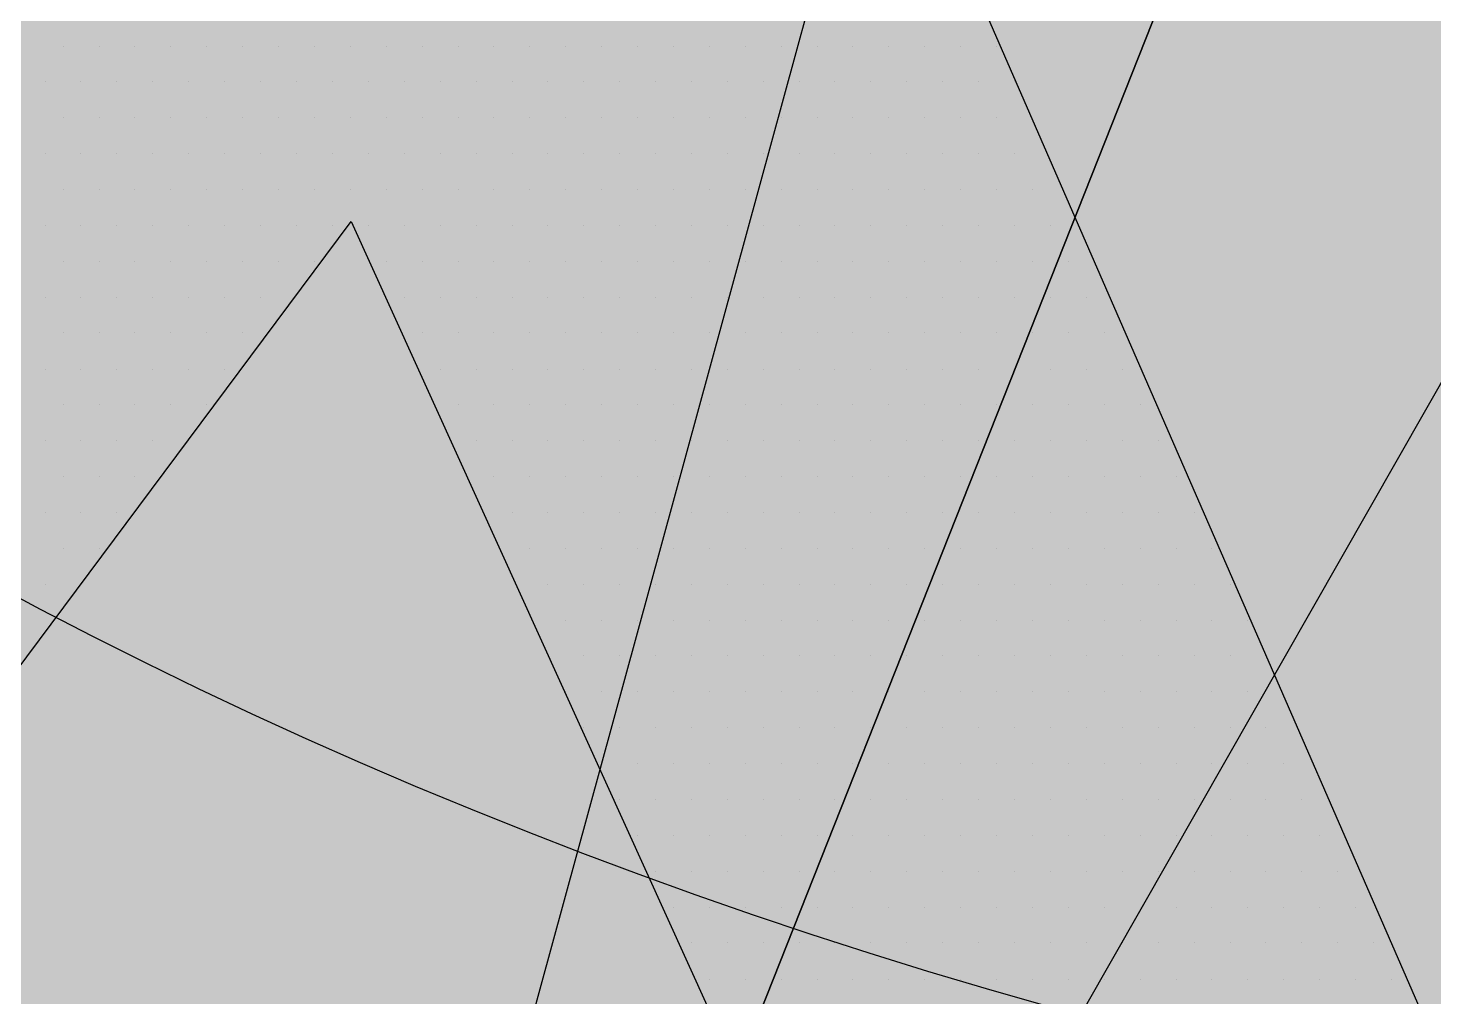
# Paper-space layout 'Layout1' of a CAD drawing. Extents: x -43 to 2298, y -18 to 768.
# Drawn here: x 732.906 to 735.061, y 375.742 to 377.228 of the extents above; entities that cross this region are included whole.
import ezdxf

# ---------------------------------------------------------------- set-up
doc = ezdxf.new("R2010")
doc.units = 0
doc.header["$LTSCALE"] = 2
doc.linetypes.add('CACHEX2', pattern=[0.75, 0.5, -0.25])
doc.layers.add('CARTOUCHE', color=7, linetype='Continuous')
doc.layers.add('LOGO', color=7, linetype='Continuous')

# ---------------------------------------------------------------- blocks, each defined once
blk = doc.blocks.new('A$C715108E3')
at = {"layer": 'LOGO', "color": 131}
for p, q in [((-14.4694, -21.0375), (-14.4694, -21.0375)), ((-14.3774, -21.0375), (-14.3774, -21.0375)), ((-14.2861, -21.0375), (-14.2861, -21.0375)), ((-14.1941, -21.0375), (-14.1941, -21.0375)), ((-14.1021, -21.0375), (-14.1021, -21.0375)), ((-14.0103, -21.0375), (-14.0103, -21.0375)), ((-13.9192, -21.0375), (-13.9192, -21.0375)), ((-13.827, -21.0375), (-13.827, -21.0375)), ((-13.7351, -21.0375), (-13.7351, -21.0375)), ((-13.6441, -21.0375), (-13.6441, -21.0375)), ((-13.552, -21.0375), (-13.552, -21.0375)), ((-13.46, -21.0375), (-13.46, -21.0375)), ((-13.3686, -21.0375), (-13.3686, -21.0375)), ((-13.2767, -21.0375), (-13.2767, -21.0375)), ((-13.1849, -21.0375), (-13.1849, -21.0375)), ((-13.0934, -21.0375), (-13.0934, -21.0375)), ((-13.0014, -21.0375), (-13.0014, -21.0375)), ((-12.9098, -21.0375), (-12.9098, -21.0375)), ((-12.8178, -21.0375), (-12.8178, -21.0375)), ((-12.7265, -21.0375), (-12.7265, -21.0375)), ((-12.6345, -21.0375), (-12.6345, -21.0375)), ((-12.5424, -21.0375), (-12.5424, -21.0375)), ((-12.4514, -21.0375), (-12.4514, -21.0375)), ((-12.3593, -21.0375), (-12.3593, -21.0375)), ((-12.2673, -21.0375), (-12.2673, -21.0375)), ((-12.1762, -21.0375), (-12.1762, -21.0375)), ((-12.0844, -21.0375), (-12.0844, -21.0375)), ((-14.5152, -21.1288), (-14.5152, -21.1288)), ((-14.4237, -21.1288), (-14.4237, -21.1288)), ((-14.3319, -21.1288), (-14.3319, -21.1288)), ((-14.2398, -21.1288), (-14.2398, -21.1288)), ((-14.1478, -21.1288), (-14.1478, -21.1288)), ((-14.0566, -21.1288), (-14.0566, -21.1288)), ((-13.9645, -21.1288), (-13.9645, -21.1288)), ((-13.8727, -21.1288), (-13.8727, -21.1288)), ((-13.7812, -21.1288), (-13.7812, -21.1288)), ((-13.6894, -21.1288), (-13.6894, -21.1288)), ((-13.5976, -21.1288), (-13.5976, -21.1288)), ((-13.5063, -21.1288), (-13.5063, -21.1288)), ((-13.4143, -21.1288), (-13.4143, -21.1288)), ((-13.3223, -21.1288), (-13.3223, -21.1288)), ((-13.2312, -21.1288), (-13.2312, -21.1288)), ((-13.1392, -21.1288), (-13.1392, -21.1288)), ((-13.0473, -21.1288), (-13.0473, -21.1288)), ((-12.9559, -21.1288), (-12.9559, -21.1288)), ((-12.8642, -21.1288), (-12.8642, -21.1288)), ((-12.7722, -21.1288), (-12.7722, -21.1288)), ((-12.6802, -21.1288), (-12.6802, -21.1288)), ((-12.5889, -21.1288), (-12.5889, -21.1288)), ((-12.4971, -21.1288), (-12.4971, -21.1288)), ((-12.4053, -21.1288), (-12.4053, -21.1288)), ((-12.3136, -21.1288), (-12.3136, -21.1288)), ((-12.2216, -21.1288), (-12.2216, -21.1288)), ((-12.1298, -21.1288), (-12.1298, -21.1288)), ((-12.0387, -21.1288), (-12.0387, -21.1288)), ((-14.4694, -21.2202), (-14.4694, -21.2202)), ((-14.3774, -21.2202), (-14.3774, -21.2202)), ((-14.2861, -21.2202), (-14.2861, -21.2202)), ((-14.1941, -21.2202), (-14.1941, -21.2202)), ((-14.1021, -21.2202), (-14.1021, -21.2202)), ((-14.0103, -21.2202), (-14.0103, -21.2202)), ((-13.9192, -21.2202), (-13.9192, -21.2202)), ((-13.827, -21.2202), (-13.827, -21.2202)), ((-13.7351, -21.2202), (-13.7351, -21.2202)), ((-13.6441, -21.2202), (-13.6441, -21.2202)), ((-13.552, -21.2202), (-13.552, -21.2202)), ((-13.46, -21.2202), (-13.46, -21.2202)), ((-13.3686, -21.2202), (-13.3686, -21.2202)), ((-13.2767, -21.2202), (-13.2767, -21.2202)), ((-13.1849, -21.2202), (-13.1849, -21.2202)), ((-13.0934, -21.2202), (-13.0934, -21.2202)), ((-13.0014, -21.2202), (-13.0014, -21.2202)), ((-12.9098, -21.2202), (-12.9098, -21.2202)), ((-12.8178, -21.2202), (-12.8178, -21.2202)), ((-12.7265, -21.2202), (-12.7265, -21.2202)), ((-12.6345, -21.2202), (-12.6345, -21.2202)), ((-12.5424, -21.2202), (-12.5424, -21.2202)), ((-12.4514, -21.2202), (-12.4514, -21.2202)), ((-12.3593, -21.2202), (-12.3593, -21.2202)), ((-12.2673, -21.2202), (-12.2673, -21.2202)), ((-12.1762, -21.2202), (-12.1762, -21.2202)), ((-12.0844, -21.2202), (-12.0844, -21.2202)), ((-14.5152, -21.3126), (-14.5152, -21.3126)), ((-14.4237, -21.3126), (-14.4237, -21.3126)), ((-14.3319, -21.3126), (-14.3319, -21.3126)), ((-14.2398, -21.3126), (-14.2398, -21.3126)), ((-14.1478, -21.3126), (-14.1478, -21.3126)), ((-14.0566, -21.3126), (-14.0566, -21.3126)), ((-13.9645, -21.3126), (-13.9645, -21.3126)), ((-13.8727, -21.3126), (-13.8727, -21.3126)), ((-13.7812, -21.3126), (-13.7812, -21.3126)), ((-13.6894, -21.3126), (-13.6894, -21.3126)), ((-13.5976, -21.3126), (-13.5976, -21.3126)), ((-13.5063, -21.3126), (-13.5063, -21.3126)), ((-13.4143, -21.3126), (-13.4143, -21.3126)), ((-13.3223, -21.3126), (-13.3223, -21.3126)), ((-13.2312, -21.3126), (-13.2312, -21.3126)), ((-13.1392, -21.3126), (-13.1392, -21.3126)), ((-13.0473, -21.3126), (-13.0473, -21.3126)), ((-12.9559, -21.3126), (-12.9559, -21.3126)), ((-12.8642, -21.3126), (-12.8642, -21.3126)), ((-12.7722, -21.3126), (-12.7722, -21.3126)), ((-12.6802, -21.3126), (-12.6802, -21.3126)), ((-12.5889, -21.3126), (-12.5889, -21.3126)), ((-12.4971, -21.3126), (-12.4971, -21.3126)), ((-12.4053, -21.3126), (-12.4053, -21.3126)), ((-12.3136, -21.3126), (-12.3136, -21.3126)), ((-12.2216, -21.3126), (-12.2216, -21.3126)), ((-12.1298, -21.3126), (-12.1298, -21.3126)), ((-12.0387, -21.3126), (-12.0387, -21.3126)), ((-14.4694, -21.4039), (-14.4694, -21.4039)), ((-14.3774, -21.4039), (-14.3774, -21.4039)), ((-14.2861, -21.4039), (-14.2861, -21.4039)), ((-14.1941, -21.4039), (-14.1941, -21.4039)), ((-14.1021, -21.4039), (-14.1021, -21.4039)), ((-14.0103, -21.4039), (-14.0103, -21.4039)), ((-13.9192, -21.4039), (-13.9192, -21.4039)), ((-13.827, -21.4039), (-13.827, -21.4039)), ((-13.7351, -21.4039), (-13.7351, -21.4039)), ((-13.6441, -21.4039), (-13.6441, -21.4039)), ((-13.552, -21.4039), (-13.552, -21.4039)), ((-13.46, -21.4039), (-13.46, -21.4039)), ((-13.3686, -21.4039), (-13.3686, -21.4039)), ((-13.2767, -21.4039), (-13.2767, -21.4039)), ((-13.1849, -21.4039), (-13.1849, -21.4039)), ((-13.0934, -21.4039), (-13.0934, -21.4039)), ((-13.0014, -21.4039), (-13.0014, -21.4039)), ((-12.9098, -21.4039), (-12.9098, -21.4039)), ((-12.8178, -21.4039), (-12.8178, -21.4039)), ((-12.7265, -21.4039), (-12.7265, -21.4039)), ((-12.6345, -21.4039), (-12.6345, -21.4039)), ((-12.5424, -21.4039), (-12.5424, -21.4039)), ((-12.4514, -21.4039), (-12.4514, -21.4039)), ((-12.3593, -21.4039), (-12.3593, -21.4039)), ((-12.2673, -21.4039), (-12.2673, -21.4039)), ((-12.1762, -21.4039), (-12.1762, -21.4039)), ((-12.0844, -21.4039), (-12.0844, -21.4039)), ((-11.9924, -21.4039), (-11.9924, -21.4039)), ((-14.5152, -21.4954), (-14.5152, -21.4954)), ((-14.4237, -21.4954), (-14.4237, -21.4954)), ((-14.3319, -21.4954), (-14.3319, -21.4954)), ((-14.2398, -21.4954), (-14.2398, -21.4954)), ((-14.1478, -21.4954), (-14.1478, -21.4954)), ((-14.0566, -21.4954), (-14.0566, -21.4954)), ((-13.9645, -21.4954), (-13.9645, -21.4954)), ((-13.8727, -21.4954), (-13.8727, -21.4954)), ((-13.7812, -21.4954), (-13.7812, -21.4954)), ((-13.7291, -21.4954), (-13.7291, -21.4954)), ((-13.6894, -21.4954), (-13.6894, -21.4954)), ((-13.5976, -21.4954), (-13.5976, -21.4954)), ((-13.5063, -21.4954), (-13.5063, -21.4954)), ((-13.4143, -21.4954), (-13.4143, -21.4954)), ((-13.3223, -21.4954), (-13.3223, -21.4954)), ((-13.2312, -21.4954), (-13.2312, -21.4954)), ((-13.1392, -21.4954), (-13.1392, -21.4954)), ((-13.0473, -21.4954), (-13.0473, -21.4954)), ((-12.9559, -21.4954), (-12.9559, -21.4954)), ((-12.8642, -21.4954), (-12.8642, -21.4954)), ((-12.7722, -21.4954), (-12.7722, -21.4954)), ((-12.6802, -21.4954), (-12.6802, -21.4954)), ((-12.5889, -21.4954), (-12.5889, -21.4954)), ((-12.4971, -21.4954), (-12.4971, -21.4954)), ((-12.4053, -21.4954), (-12.4053, -21.4954)), ((-12.3136, -21.4954), (-12.3136, -21.4954)), ((-12.2216, -21.4954), (-12.2216, -21.4954)), ((-12.1298, -21.4954), (-12.1298, -21.4954)), ((-12.0387, -21.4954), (-12.0387, -21.4954)), ((-11.9465, -21.4954), (-11.9465, -21.4954)), ((-14.4694, -21.5878), (-14.4694, -21.5878)), ((-14.3774, -21.5878), (-14.3774, -21.5878)), ((-14.2861, -21.5878), (-14.2861, -21.5878)), ((-14.1941, -21.5878), (-14.1941, -21.5878)), ((-14.1021, -21.5878), (-14.1021, -21.5878)), ((-14.0103, -21.5878), (-14.0103, -21.5878)), ((-13.9192, -21.5878), (-13.9192, -21.5878)), ((-13.827, -21.5878), (-13.827, -21.5878)), ((-13.6875, -21.5878), (-13.6875, -21.5878)), ((-13.6441, -21.5878), (-13.6441, -21.5878)), ((-13.552, -21.5878), (-13.552, -21.5878)), ((-13.46, -21.5878), (-13.46, -21.5878)), ((-13.3686, -21.5878), (-13.3686, -21.5878)), ((-13.2767, -21.5878), (-13.2767, -21.5878)), ((-13.1849, -21.5878), (-13.1849, -21.5878)), ((-13.0934, -21.5878), (-13.0934, -21.5878)), ((-13.0014, -21.5878), (-13.0014, -21.5878)), ((-12.9098, -21.5878), (-12.9098, -21.5878)), ((-12.8178, -21.5878), (-12.8178, -21.5878)), ((-12.7265, -21.5878), (-12.7265, -21.5878)), ((-12.6345, -21.5878), (-12.6345, -21.5878)), ((-12.5424, -21.5878), (-12.5424, -21.5878)), ((-12.4514, -21.5878), (-12.4514, -21.5878)), ((-12.3593, -21.5878), (-12.3593, -21.5878)), ((-12.2673, -21.5878), (-12.2673, -21.5878)), ((-12.1762, -21.5878), (-12.1762, -21.5878)), ((-12.0844, -21.5878), (-12.0844, -21.5878)), ((-11.9924, -21.5878), (-11.9924, -21.5878)), ((-11.9011, -21.5878), (-11.9011, -21.5878)), ((-14.5152, -21.6792), (-14.5152, -21.6792)), ((-14.4237, -21.6792), (-14.4237, -21.6792)), ((-14.3319, -21.6792), (-14.3319, -21.6792)), ((-14.2398, -21.6792), (-14.2398, -21.6792)), ((-14.1478, -21.6792), (-14.1478, -21.6792)), ((-14.0566, -21.6792), (-14.0566, -21.6792)), ((-13.9645, -21.6792), (-13.9645, -21.6792)), ((-13.6456, -21.6792), (-13.6456, -21.6792)), ((-13.5976, -21.6792), (-13.5976, -21.6792)), ((-13.5063, -21.6792), (-13.5063, -21.6792)), ((-13.4143, -21.6792), (-13.4143, -21.6792)), ((-13.3223, -21.6792), (-13.3223, -21.6792)), ((-13.2312, -21.6792), (-13.2312, -21.6792)), ((-13.1392, -21.6792), (-13.1392, -21.6792)), ((-13.0473, -21.6792), (-13.0473, -21.6792)), ((-12.9559, -21.6792), (-12.9559, -21.6792)), ((-12.8642, -21.6792), (-12.8642, -21.6792)), ((-12.7722, -21.6792), (-12.7722, -21.6792)), ((-12.6802, -21.6792), (-12.6802, -21.6792)), ((-12.5889, -21.6792), (-12.5889, -21.6792)), ((-12.4971, -21.6792), (-12.4971, -21.6792)), ((-12.4053, -21.6792), (-12.4053, -21.6792)), ((-12.3136, -21.6792), (-12.3136, -21.6792)), ((-12.2216, -21.6792), (-12.2216, -21.6792)), ((-12.1298, -21.6792), (-12.1298, -21.6792)), ((-12.0387, -21.6792), (-12.0387, -21.6792)), ((-11.9465, -21.6792), (-11.9465, -21.6792)), ((-11.8546, -21.6792), (-11.8546, -21.6792)), ((-14.4694, -21.7705), (-14.4694, -21.7705)), ((-14.3774, -21.7705), (-14.3774, -21.7705)), ((-14.2861, -21.7705), (-14.2861, -21.7705)), ((-14.1941, -21.7705), (-14.1941, -21.7705)), ((-14.1021, -21.7705), (-14.1021, -21.7705)), ((-14.0103, -21.7705), (-14.0103, -21.7705)), ((-13.6043, -21.7705), (-13.6043, -21.7705)), ((-13.552, -21.7705), (-13.552, -21.7705)), ((-13.46, -21.7705), (-13.46, -21.7705)), ((-13.3686, -21.7705), (-13.3686, -21.7705)), ((-13.2767, -21.7705), (-13.2767, -21.7705)), ((-13.1849, -21.7705), (-13.1849, -21.7705)), ((-13.0934, -21.7705), (-13.0934, -21.7705)), ((-13.0014, -21.7705), (-13.0014, -21.7705)), ((-12.9098, -21.7705), (-12.9098, -21.7705)), ((-12.8178, -21.7705), (-12.8178, -21.7705)), ((-12.7265, -21.7705), (-12.7265, -21.7705)), ((-12.6345, -21.7705), (-12.6345, -21.7705)), ((-12.5424, -21.7705), (-12.5424, -21.7705)), ((-12.4514, -21.7705), (-12.4514, -21.7705)), ((-12.3593, -21.7705), (-12.3593, -21.7705)), ((-12.2673, -21.7705), (-12.2673, -21.7705)), ((-12.1762, -21.7705), (-12.1762, -21.7705)), ((-12.0844, -21.7705), (-12.0844, -21.7705)), ((-11.9924, -21.7705), (-11.9924, -21.7705)), ((-11.9011, -21.7705), (-11.9011, -21.7705)), ((-11.8091, -21.7705), (-11.8091, -21.7705)), ((-14.5152, -21.8631), (-14.5152, -21.8631)), ((-14.4237, -21.8631), (-14.4237, -21.8631)), ((-14.3319, -21.8631), (-14.3319, -21.8631)), ((-14.2398, -21.8631), (-14.2398, -21.8631)), ((-14.1478, -21.8631), (-14.1478, -21.8631)), ((-14.0566, -21.8631), (-14.0566, -21.8631)), ((-13.5622, -21.8631), (-13.5622, -21.8631)), ((-13.5063, -21.8631), (-13.5063, -21.8631)), ((-13.4143, -21.8631), (-13.4143, -21.8631)), ((-13.3223, -21.8631), (-13.3223, -21.8631)), ((-13.2312, -21.8631), (-13.2312, -21.8631)), ((-13.1392, -21.8631), (-13.1392, -21.8631)), ((-13.0473, -21.8631), (-13.0473, -21.8631)), ((-12.9559, -21.8631), (-12.9559, -21.8631)), ((-12.8642, -21.8631), (-12.8642, -21.8631)), ((-12.7722, -21.8631), (-12.7722, -21.8631)), ((-12.6802, -21.8631), (-12.6802, -21.8631)), ((-12.5889, -21.8631), (-12.5889, -21.8631)), ((-12.4971, -21.8631), (-12.4971, -21.8631)), ((-12.4053, -21.8631), (-12.4053, -21.8631)), ((-12.3136, -21.8631), (-12.3136, -21.8631)), ((-12.2216, -21.8631), (-12.2216, -21.8631)), ((-12.1298, -21.8631), (-12.1298, -21.8631)), ((-12.0387, -21.8631), (-12.0387, -21.8631)), ((-11.9465, -21.8631), (-11.9465, -21.8631)), ((-11.8546, -21.8631), (-11.8546, -21.8631)), ((-11.7628, -21.8631), (-11.7628, -21.8631)), ((-14.4694, -21.9543), (-14.4694, -21.9543)), ((-14.3774, -21.9543), (-14.3774, -21.9543)), ((-14.2861, -21.9543), (-14.2861, -21.9543)), ((-14.1941, -21.9543), (-14.1941, -21.9543)), ((-14.1021, -21.9543), (-14.1021, -21.9543)), ((-13.5209, -21.9543), (-13.5209, -21.9543)), ((-13.46, -21.9543), (-13.46, -21.9543)), ((-13.3686, -21.9543), (-13.3686, -21.9543)), ((-13.2767, -21.9543), (-13.2767, -21.9543)), ((-13.1849, -21.9543), (-13.1849, -21.9543)), ((-13.0934, -21.9543), (-13.0934, -21.9543)), ((-13.0014, -21.9543), (-13.0014, -21.9543)), ((-12.9098, -21.9543), (-12.9098, -21.9543)), ((-12.8178, -21.9543), (-12.8178, -21.9543)), ((-12.7265, -21.9543), (-12.7265, -21.9543)), ((-12.6345, -21.9543), (-12.6345, -21.9543)), ((-12.5424, -21.9543), (-12.5424, -21.9543)), ((-12.4514, -21.9543), (-12.4514, -21.9543)), ((-12.3593, -21.9543), (-12.3593, -21.9543)), ((-12.2673, -21.9543), (-12.2673, -21.9543)), ((-12.1762, -21.9543), (-12.1762, -21.9543)), ((-12.0844, -21.9543), (-12.0844, -21.9543)), ((-11.9924, -21.9543), (-11.9924, -21.9543)), ((-11.9011, -21.9543), (-11.9011, -21.9543)), ((-11.8091, -21.9543), (-11.8091, -21.9543)), ((-11.7174, -21.9543), (-11.7174, -21.9543)), ((-14.5152, -22.0454), (-14.5152, -22.0454)), ((-14.4237, -22.0454), (-14.4237, -22.0454)), ((-14.3319, -22.0454), (-14.3319, -22.0454)), ((-14.2398, -22.0454), (-14.2398, -22.0454)), ((-13.4791, -22.0454), (-13.4791, -22.0454)), ((-13.4143, -22.0454), (-13.4143, -22.0454)), ((-13.3223, -22.0454), (-13.3223, -22.0454)), ((-13.2312, -22.0454), (-13.2312, -22.0454)), ((-13.1392, -22.0454), (-13.1392, -22.0454)), ((-13.0473, -22.0454), (-13.0473, -22.0454)), ((-12.9559, -22.0454), (-12.9559, -22.0454)), ((-12.8642, -22.0454), (-12.8642, -22.0454)), ((-12.7722, -22.0454), (-12.7722, -22.0454)), ((-12.6802, -22.0454), (-12.6802, -22.0454)), ((-12.5889, -22.0454), (-12.5889, -22.0454)), ((-12.4971, -22.0454), (-12.4971, -22.0454)), ((-12.4053, -22.0454), (-12.4053, -22.0454)), ((-12.3136, -22.0454), (-12.3136, -22.0454)), ((-12.2216, -22.0454), (-12.2216, -22.0454)), ((-12.1298, -22.0454), (-12.1298, -22.0454)), ((-12.0387, -22.0454), (-12.0387, -22.0454)), ((-11.9465, -22.0454), (-11.9465, -22.0454)), ((-11.8546, -22.0454), (-11.8546, -22.0454)), ((-11.7628, -22.0454), (-11.7628, -22.0454)), ((-11.6713, -22.0454), (-11.6713, -22.0454)), ((-14.4694, -22.1382), (-14.4694, -22.1382)), ((-14.3774, -22.1382), (-14.3774, -22.1382)), ((-14.2861, -22.1382), (-14.2861, -22.1382)), ((-13.4379, -22.1382), (-13.4379, -22.1382)), ((-13.3686, -22.1382), (-13.3686, -22.1382)), ((-13.2767, -22.1382), (-13.2767, -22.1382)), ((-13.1849, -22.1382), (-13.1849, -22.1382)), ((-13.0934, -22.1382), (-13.0934, -22.1382)), ((-13.0014, -22.1382), (-13.0014, -22.1382)), ((-12.9098, -22.1382), (-12.9098, -22.1382)), ((-12.8178, -22.1382), (-12.8178, -22.1382)), ((-12.7265, -22.1382), (-12.7265, -22.1382)), ((-12.6345, -22.1382), (-12.6345, -22.1382)), ((-12.5424, -22.1382), (-12.5424, -22.1382)), ((-12.4514, -22.1382), (-12.4514, -22.1382)), ((-12.3593, -22.1382), (-12.3593, -22.1382)), ((-12.2673, -22.1382), (-12.2673, -22.1382)), ((-12.1762, -22.1382), (-12.1762, -22.1382)), ((-12.0844, -22.1382), (-12.0844, -22.1382)), ((-11.9924, -22.1382), (-11.9924, -22.1382)), ((-11.9011, -22.1382), (-11.9011, -22.1382)), ((-11.8091, -22.1382), (-11.8091, -22.1382)), ((-11.7174, -22.1382), (-11.7174, -22.1382)), ((-11.6252, -22.1382), (-11.6252, -22.1382)), ((-14.5152, -22.2295), (-14.5152, -22.2295)), ((-14.4237, -22.2295), (-14.4237, -22.2295)), ((-14.3319, -22.2295), (-14.3319, -22.2295)), ((-13.3959, -22.2295), (-13.3959, -22.2295)), ((-13.3223, -22.2295), (-13.3223, -22.2295)), ((-13.2312, -22.2295), (-13.2312, -22.2295)), ((-13.1392, -22.2295), (-13.1392, -22.2295)), ((-13.0473, -22.2295), (-13.0473, -22.2295)), ((-12.9559, -22.2295), (-12.9559, -22.2295)), ((-12.8642, -22.2295), (-12.8642, -22.2295)), ((-12.7722, -22.2295), (-12.7722, -22.2295)), ((-12.6802, -22.2295), (-12.6802, -22.2295)), ((-12.5889, -22.2295), (-12.5889, -22.2295)), ((-12.4971, -22.2295), (-12.4971, -22.2295)), ((-12.4053, -22.2295), (-12.4053, -22.2295)), ((-12.3136, -22.2295), (-12.3136, -22.2295)), ((-12.2216, -22.2295), (-12.2216, -22.2295)), ((-12.1298, -22.2295), (-12.1298, -22.2295)), ((-12.0387, -22.2295), (-12.0387, -22.2295)), ((-11.9465, -22.2295), (-11.9465, -22.2295)), ((-11.8546, -22.2295), (-11.8546, -22.2295)), ((-11.7628, -22.2295), (-11.7628, -22.2295)), ((-11.6713, -22.2295), (-11.6713, -22.2295)), ((-11.5795, -22.2295), (-11.5795, -22.2295)), ((-14.4694, -22.3209), (-14.4694, -22.3209)), ((-14.3774, -22.3209), (-14.3774, -22.3209)), ((-13.3545, -22.3209), (-13.3545, -22.3209)), ((-13.2767, -22.3209), (-13.2767, -22.3209)), ((-13.1849, -22.3209), (-13.1849, -22.3209)), ((-13.0934, -22.3209), (-13.0934, -22.3209)), ((-13.0014, -22.3209), (-13.0014, -22.3209)), ((-12.9098, -22.3209), (-12.9098, -22.3209)), ((-12.8178, -22.3209), (-12.8178, -22.3209)), ((-12.7265, -22.3209), (-12.7265, -22.3209)), ((-12.6345, -22.3209), (-12.6345, -22.3209)), ((-12.5424, -22.3209), (-12.5424, -22.3209)), ((-12.4514, -22.3209), (-12.4514, -22.3209)), ((-12.3593, -22.3209), (-12.3593, -22.3209)), ((-12.2673, -22.3209), (-12.2673, -22.3209)), ((-12.1762, -22.3209), (-12.1762, -22.3209)), ((-12.0844, -22.3209), (-12.0844, -22.3209)), ((-11.9924, -22.3209), (-11.9924, -22.3209)), ((-11.9011, -22.3209), (-11.9011, -22.3209)), ((-11.8091, -22.3209), (-11.8091, -22.3209)), ((-11.7174, -22.3209), (-11.7174, -22.3209)), ((-11.6252, -22.3209), (-11.6252, -22.3209)), ((-11.5338, -22.3209), (-11.5338, -22.3209)), ((-14.5152, -22.4135), (-14.5152, -22.4135)), ((-13.3127, -22.4135), (-13.3127, -22.4135)), ((-13.2312, -22.4135), (-13.2312, -22.4135)), ((-13.1392, -22.4135), (-13.1392, -22.4135)), ((-13.0473, -22.4135), (-13.0473, -22.4135)), ((-12.9559, -22.4135), (-12.9559, -22.4135)), ((-12.8642, -22.4135), (-12.8642, -22.4135)), ((-12.7722, -22.4135), (-12.7722, -22.4135)), ((-12.6802, -22.4135), (-12.6802, -22.4135)), ((-12.5889, -22.4135), (-12.5889, -22.4135)), ((-12.4971, -22.4135), (-12.4971, -22.4135)), ((-12.4053, -22.4135), (-12.4053, -22.4135)), ((-12.3136, -22.4135), (-12.3136, -22.4135)), ((-12.2216, -22.4135), (-12.2216, -22.4135)), ((-12.1298, -22.4135), (-12.1298, -22.4135)), ((-12.0387, -22.4135), (-12.0387, -22.4135)), ((-11.9465, -22.4135), (-11.9465, -22.4135)), ((-11.8546, -22.4135), (-11.8546, -22.4135)), ((-11.7628, -22.4135), (-11.7628, -22.4135)), ((-11.6713, -22.4135), (-11.6713, -22.4135)), ((-11.5795, -22.4135), (-11.5795, -22.4135)), ((-11.4877, -22.4135), (-11.4877, -22.4135)), ((-13.2713, -22.5048), (-13.2713, -22.5048)), ((-13.1849, -22.5048), (-13.1849, -22.5048)), ((-13.0934, -22.5048), (-13.0934, -22.5048)), ((-13.0014, -22.5048), (-13.0014, -22.5048)), ((-12.9098, -22.5048), (-12.9098, -22.5048)), ((-12.8178, -22.5048), (-12.8178, -22.5048)), ((-12.7265, -22.5048), (-12.7265, -22.5048)), ((-12.6345, -22.5048), (-12.6345, -22.5048)), ((-12.5424, -22.5048), (-12.5424, -22.5048)), ((-12.4514, -22.5048), (-12.4514, -22.5048)), ((-12.3593, -22.5048), (-12.3593, -22.5048)), ((-12.2673, -22.5048), (-12.2673, -22.5048)), ((-12.1762, -22.5048), (-12.1762, -22.5048)), ((-12.0844, -22.5048), (-12.0844, -22.5048)), ((-11.9924, -22.5048), (-11.9924, -22.5048)), ((-11.9011, -22.5048), (-11.9011, -22.5048)), ((-11.8091, -22.5048), (-11.8091, -22.5048)), ((-11.7174, -22.5048), (-11.7174, -22.5048)), ((-11.6252, -22.5048), (-11.6252, -22.5048)), ((-11.5338, -22.5048), (-11.5338, -22.5048)), ((-11.442, -22.5048), (-11.442, -22.5048)), ((-13.2295, -22.596), (-13.2295, -22.596)), ((-13.1392, -22.596), (-13.1392, -22.596)), ((-13.0473, -22.596), (-13.0473, -22.596)), ((-12.9559, -22.596), (-12.9559, -22.596)), ((-12.8642, -22.596), (-12.8642, -22.596)), ((-12.7722, -22.596), (-12.7722, -22.596)), ((-12.6802, -22.596), (-12.6802, -22.596)), ((-12.5889, -22.596), (-12.5889, -22.596)), ((-12.4971, -22.596), (-12.4971, -22.596)), ((-12.4053, -22.596), (-12.4053, -22.596)), ((-12.3136, -22.596), (-12.3136, -22.596)), ((-12.2216, -22.596), (-12.2216, -22.596)), ((-12.1298, -22.596), (-12.1298, -22.596)), ((-12.0387, -22.596), (-12.0387, -22.596)), ((-11.9465, -22.596), (-11.9465, -22.596)), ((-11.8546, -22.596), (-11.8546, -22.596)), ((-11.7628, -22.596), (-11.7628, -22.596)), ((-11.6713, -22.596), (-11.6713, -22.596)), ((-11.5795, -22.596), (-11.5795, -22.596)), ((-11.4877, -22.596), (-11.4877, -22.596)), ((-11.3966, -22.596), (-11.3966, -22.596)), ((-13.1883, -22.6884), (-13.1883, -22.6884)), ((-13.1849, -22.6884), (-13.1849, -22.6884)), ((-13.0934, -22.6884), (-13.0934, -22.6884)), ((-13.0014, -22.6884), (-13.0014, -22.6884)), ((-12.9098, -22.6884), (-12.9098, -22.6884)), ((-12.8178, -22.6884), (-12.8178, -22.6884)), ((-12.7265, -22.6884), (-12.7265, -22.6884)), ((-12.6345, -22.6884), (-12.6345, -22.6884)), ((-12.5424, -22.6884), (-12.5424, -22.6884)), ((-12.4514, -22.6884), (-12.4514, -22.6884)), ((-12.3593, -22.6884), (-12.3593, -22.6884)), ((-12.2673, -22.6884), (-12.2673, -22.6884)), ((-12.1762, -22.6884), (-12.1762, -22.6884)), ((-12.0844, -22.6884), (-12.0844, -22.6884)), ((-11.9924, -22.6884), (-11.9924, -22.6884)), ((-11.9011, -22.6884), (-11.9011, -22.6884)), ((-11.8091, -22.6884), (-11.8091, -22.6884)), ((-11.7174, -22.6884), (-11.7174, -22.6884)), ((-11.6252, -22.6884), (-11.6252, -22.6884)), ((-11.5338, -22.6884), (-11.5338, -22.6884)), ((-11.442, -22.6884), (-11.442, -22.6884)), ((-13.1461, -22.7799), (-13.1461, -22.7799)), ((-13.1392, -22.7799), (-13.1392, -22.7799)), ((-13.0473, -22.7799), (-13.0473, -22.7799)), ((-12.9559, -22.7799), (-12.9559, -22.7799)), ((-12.8642, -22.7799), (-12.8642, -22.7799)), ((-12.7722, -22.7799), (-12.7722, -22.7799)), ((-12.6802, -22.7799), (-12.6802, -22.7799)), ((-12.5889, -22.7799), (-12.5889, -22.7799)), ((-12.4971, -22.7799), (-12.4971, -22.7799)), ((-12.4053, -22.7799), (-12.4053, -22.7799)), ((-12.3136, -22.7799), (-12.3136, -22.7799)), ((-12.2216, -22.7799), (-12.2216, -22.7799)), ((-12.1298, -22.7799), (-12.1298, -22.7799)), ((-12.0387, -22.7799), (-12.0387, -22.7799)), ((-11.9465, -22.7799), (-11.9465, -22.7799)), ((-11.8546, -22.7799), (-11.8546, -22.7799)), ((-11.7628, -22.7799), (-11.7628, -22.7799)), ((-11.6713, -22.7799), (-11.6713, -22.7799)), ((-11.5795, -22.7799), (-11.5795, -22.7799)), ((-11.4877, -22.7799), (-11.4877, -22.7799)), ((-11.3966, -22.7799), (-11.3966, -22.7799)), ((-13.1049, -22.8712), (-13.1049, -22.8712)), ((-13.0934, -22.8712), (-13.0934, -22.8712)), ((-13.0014, -22.8712), (-13.0014, -22.8712)), ((-12.9098, -22.8712), (-12.9098, -22.8712)), ((-12.8178, -22.8712), (-12.8178, -22.8712)), ((-12.7265, -22.8712), (-12.7265, -22.8712)), ((-12.6345, -22.8712), (-12.6345, -22.8712)), ((-12.5424, -22.8712), (-12.5424, -22.8712)), ((-12.4514, -22.8712), (-12.4514, -22.8712)), ((-12.3593, -22.8712), (-12.3593, -22.8712)), ((-12.2673, -22.8712), (-12.2673, -22.8712)), ((-12.1762, -22.8712), (-12.1762, -22.8712)), ((-12.0844, -22.8712), (-12.0844, -22.8712)), ((-11.9924, -22.8712), (-11.9924, -22.8712)), ((-11.9011, -22.8712), (-11.9011, -22.8712)), ((-11.8091, -22.8712), (-11.8091, -22.8712)), ((-11.7174, -22.8712), (-11.7174, -22.8712)), ((-11.6252, -22.8712), (-11.6252, -22.8712)), ((-11.5338, -22.8712), (-11.5338, -22.8712)), ((-11.442, -22.8712), (-11.442, -22.8712)), ((-11.3501, -22.8712), (-11.3501, -22.8712)), ((-13.0631, -22.9636), (-13.0631, -22.9636)), ((-13.0473, -22.9636), (-13.0473, -22.9636)), ((-12.9559, -22.9636), (-12.9559, -22.9636)), ((-12.8642, -22.9636), (-12.8642, -22.9636)), ((-12.7722, -22.9636), (-12.7722, -22.9636)), ((-12.6802, -22.9636), (-12.6802, -22.9636)), ((-12.5889, -22.9636), (-12.5889, -22.9636)), ((-12.4971, -22.9636), (-12.4971, -22.9636)), ((-12.4053, -22.9636), (-12.4053, -22.9636)), ((-12.3136, -22.9636), (-12.3136, -22.9636)), ((-12.2216, -22.9636), (-12.2216, -22.9636)), ((-12.1298, -22.9636), (-12.1298, -22.9636)), ((-12.0387, -22.9636), (-12.0387, -22.9636)), ((-11.9465, -22.9636), (-11.9465, -22.9636)), ((-11.8546, -22.9636), (-11.8546, -22.9636)), ((-11.7628, -22.9636), (-11.7628, -22.9636)), ((-11.6713, -22.9636), (-11.6713, -22.9636)), ((-11.5795, -22.9636), (-11.5795, -22.9636)), ((-11.4877, -22.9636), (-11.4877, -22.9636)), ((-11.3966, -22.9636), (-11.3966, -22.9636)), ((-11.3046, -22.9636), (-11.3046, -22.9636)), ((-13.0218, -23.055), (-13.0218, -23.055)), ((-13.0014, -23.055), (-13.0014, -23.055)), ((-12.9098, -23.055), (-12.9098, -23.055)), ((-12.8178, -23.055), (-12.8178, -23.055)), ((-12.7265, -23.055), (-12.7265, -23.055)), ((-12.6345, -23.055), (-12.6345, -23.055)), ((-12.5424, -23.055), (-12.5424, -23.055)), ((-12.4514, -23.055), (-12.4514, -23.055)), ((-12.3593, -23.055), (-12.3593, -23.055)), ((-12.2673, -23.055), (-12.2673, -23.055)), ((-12.1762, -23.055), (-12.1762, -23.055)), ((-12.0844, -23.055), (-12.0844, -23.055)), ((-11.9924, -23.055), (-11.9924, -23.055)), ((-11.9011, -23.055), (-11.9011, -23.055)), ((-11.8091, -23.055), (-11.8091, -23.055)), ((-11.7174, -23.055), (-11.7174, -23.055)), ((-11.6252, -23.055), (-11.6252, -23.055)), ((-11.5338, -23.055), (-11.5338, -23.055)), ((-11.442, -23.055), (-11.442, -23.055)), ((-11.3501, -23.055), (-11.3501, -23.055)), ((-11.2587, -23.055), (-11.2587, -23.055)), ((-12.9799, -23.1463), (-12.9799, -23.1463)), ((-12.9559, -23.1463), (-12.9559, -23.1463)), ((-12.8642, -23.1463), (-12.8642, -23.1463)), ((-12.7722, -23.1463), (-12.7722, -23.1463)), ((-12.6802, -23.1463), (-12.6802, -23.1463)), ((-12.5889, -23.1463), (-12.5889, -23.1463)), ((-12.4971, -23.1463), (-12.4971, -23.1463)), ((-12.4053, -23.1463), (-12.4053, -23.1463)), ((-12.3136, -23.1463), (-12.3136, -23.1463)), ((-12.2216, -23.1463), (-12.2216, -23.1463)), ((-12.1298, -23.1463), (-12.1298, -23.1463)), ((-12.0387, -23.1463), (-12.0387, -23.1463)), ((-11.9465, -23.1463), (-11.9465, -23.1463)), ((-11.8546, -23.1463), (-11.8546, -23.1463)), ((-11.7628, -23.1463), (-11.7628, -23.1463)), ((-11.6713, -23.1463), (-11.6713, -23.1463)), ((-11.5795, -23.1463), (-11.5795, -23.1463)), ((-11.4877, -23.1463), (-11.4877, -23.1463)), ((-11.3966, -23.1463), (-11.3966, -23.1463)), ((-11.3046, -23.1463), (-11.3046, -23.1463)), ((-11.2126, -23.1463), (-11.2126, -23.1463)), ((-12.9384, -23.2389), (-12.9384, -23.2389)), ((-12.9098, -23.2389), (-12.9098, -23.2389)), ((-12.8178, -23.2389), (-12.8178, -23.2389)), ((-12.7265, -23.2389), (-12.7265, -23.2389)), ((-12.6345, -23.2389), (-12.6345, -23.2389)), ((-12.5424, -23.2389), (-12.5424, -23.2389)), ((-12.4514, -23.2389), (-12.4514, -23.2389)), ((-12.3593, -23.2389), (-12.3593, -23.2389)), ((-12.2673, -23.2389), (-12.2673, -23.2389)), ((-12.1762, -23.2389), (-12.1762, -23.2389)), ((-12.0844, -23.2389), (-12.0844, -23.2389)), ((-11.9924, -23.2389), (-11.9924, -23.2389)), ((-11.9011, -23.2389), (-11.9011, -23.2389)), ((-11.8091, -23.2389), (-11.8091, -23.2389)), ((-11.7174, -23.2389), (-11.7174, -23.2389)), ((-11.6252, -23.2389), (-11.6252, -23.2389)), ((-11.5338, -23.2389), (-11.5338, -23.2389)), ((-11.442, -23.2389), (-11.442, -23.2389)), ((-11.3501, -23.2389), (-11.3501, -23.2389)), ((-11.2587, -23.2389), (-11.2587, -23.2389)), ((-11.1668, -23.2389), (-11.1668, -23.2389)), ((-12.8968, -23.3303), (-12.8968, -23.3303)), ((-12.8642, -23.3303), (-12.8642, -23.3303)), ((-12.7722, -23.3303), (-12.7722, -23.3303)), ((-12.6802, -23.3303), (-12.6802, -23.3303)), ((-12.5889, -23.3303), (-12.5889, -23.3303)), ((-12.4971, -23.3303), (-12.4971, -23.3303)), ((-12.4053, -23.3303), (-12.4053, -23.3303)), ((-12.3136, -23.3303), (-12.3136, -23.3303)), ((-12.2216, -23.3303), (-12.2216, -23.3303)), ((-12.1298, -23.3303), (-12.1298, -23.3303)), ((-12.0387, -23.3303), (-12.0387, -23.3303)), ((-11.9465, -23.3303), (-11.9465, -23.3303)), ((-11.8546, -23.3303), (-11.8546, -23.3303)), ((-11.7628, -23.3303), (-11.7628, -23.3303)), ((-11.6713, -23.3303), (-11.6713, -23.3303)), ((-11.5795, -23.3303), (-11.5795, -23.3303)), ((-11.4877, -23.3303), (-11.4877, -23.3303)), ((-11.3966, -23.3303), (-11.3966, -23.3303)), ((-11.3046, -23.3303), (-11.3046, -23.3303)), ((-11.2126, -23.3303), (-11.2126, -23.3303)), ((-11.1213, -23.3303), (-11.1213, -23.3303)), ((-12.8552, -23.4225), (-12.8552, -23.4225)), ((-12.8178, -23.4225), (-12.8178, -23.4225)), ((-12.7265, -23.4225), (-12.7265, -23.4225)), ((-12.6345, -23.4225), (-12.6345, -23.4225)), ((-12.5424, -23.4225), (-12.5424, -23.4225)), ((-12.4514, -23.4225), (-12.4514, -23.4225)), ((-12.3593, -23.4225), (-12.3593, -23.4225)), ((-12.2673, -23.4225), (-12.2673, -23.4225)), ((-12.1762, -23.4225), (-12.1762, -23.4225)), ((-12.0844, -23.4225), (-12.0844, -23.4225)), ((-11.9924, -23.4225), (-11.9924, -23.4225)), ((-11.9011, -23.4225), (-11.9011, -23.4225)), ((-11.8091, -23.4225), (-11.8091, -23.4225)), ((-11.7174, -23.4225), (-11.7174, -23.4225)), ((-11.6252, -23.4225), (-11.6252, -23.4225)), ((-11.5338, -23.4225), (-11.5338, -23.4225)), ((-11.442, -23.4225), (-11.442, -23.4225)), ((-11.3501, -23.4225), (-11.3501, -23.4225)), ((-11.2587, -23.4225), (-11.2587, -23.4225)), ((-11.1668, -23.4225), (-11.1668, -23.4225)), ((-11.0748, -23.4225), (-11.0748, -23.4225))]:
    blk.add_line(p, q, dxfattribs=at)
blk.add_lwpolyline([(-15.4563, -23.799), (-13.7331, -21.4856), (-11.9601, -25.3945), (-11.4761, -25.5469), (-10.7095, -25.798), (-10.0926, -25.8741), (-9.9674, -25.8741), (-12.5584, -19.9248), (-11.816, -18.9068), (-10.4959, -20.6166), (-9.7792, -22.2122), (-8.7979, -20.9179), (-8.1187, -22.4645), (-6.9489, -21.0191), (-7.6382, -19.3811), (-6.116, -17.2939)], dxfattribs=at)
blk = doc.blocks.new('A$C581E6685')
at = {"layer": 'LOGO'}
for color, points in [(40, [(-39.8519, 24.2064), (-46.2303, 8.0935), (-42.1559, 23.0023)]), (32, [(-39.8519, 24.2064), (-38.5844, 21.5046), (-46.2303, 8.0935)])]:
    blk.add_hatch(color=color, dxfattribs=at).paths.add_polyline_path(points)
at = {"layer": 'LOGO', "color": 40}
blk.add_lwpolyline([(-39.8519, 24.2064), (-46.2303, 8.0935), (-42.1559, 23.0023)], close=True, dxfattribs=at)
at = {"layer": 'LOGO', "color": 32}
blk.add_lwpolyline([(-39.8519, 24.2064), (-38.584, 21.5046), (-46.2303, 8.0935)], close=True, dxfattribs=at)
at = {"layer": 'LOGO', "color": 32, "linetype": 'CACHEX2', "ltscale": 1.5}
blk.add_ellipse((-38.0538, 23.8138), major_axis=(-19.0311, -3.534), ratio=0.590567, dxfattribs=at)
at = {"layer": 'LOGO', "color": 32}
blk.add_ellipse((-37.6144, 23.8499), major_axis=(-13.5768, -4.2839), ratio=0.791971, dxfattribs=at)
at = {"layer": 'CARTOUCHE'}
blk.add_blockref('A$C715108E3', (-31.6739, 36.3189), dxfattribs=at)
blk = doc.blocks.new('miniLogo')
at = {"layer": 'CARTOUCHE', "true_color": 0xffffff}
h = blk.add_hatch(color=7, dxfattribs=at)
h.dxf.hatch_style = 1
edge = h.paths.add_edge_path()
edge.add_spline(control_points=[(960.7415, 27.4251), (960.7415, 16.5339), (960.7415, 5.6427), (960.7415, 1.8027), (964.5815, 1.8027), (1010.1208, 1.8027), (1055.66, 1.8027), (1059.5, 1.8027), (1059.5, 5.6427), (1059.5, 16.5339), (1059.5, 27.4251), (1059.5, 31.2651), (1055.66, 31.2651), (1010.1208, 31.2651), (964.5815, 31.2651), (960.7415, 31.2651), (960.7415, 27.4251)], knot_values=[0, 0, 0, 1, 1, 2.570796, 2.570796, 3.570796, 3.570796, 5.141593, 5.141593, 6.141593, 6.141593, 7.712389, 7.712389, 8.712389, 8.712389, 10.283185, 10.283185, 10.283185], weights=[1, 1, 1, 0.707107, 1, 1, 1, 0.707107, 1, 1, 1, 0.707107, 1, 1, 1, 0.707107, 1], degree=2, periodic=0)
at = {"layer": 'CARTOUCHE'}
blk.add_rational_spline([(960.7415, 27.4251), (960.7415, 16.5339), (960.7415, 5.6427), (960.7415, 1.8027), (964.5815, 1.8027), (1010.1208, 1.8027), (1055.66, 1.8027), (1059.5, 1.8027), (1059.5, 5.6427), (1059.5, 16.5339), (1059.5, 27.4251), (1059.5, 31.2651), (1055.66, 31.2651), (1010.1208, 31.2651), (964.5815, 31.2651), (960.7415, 31.2651), (960.7415, 27.4251)], [1, 1, 1, 0.707106781187, 1, 1, 1, 0.707106781187, 1, 1, 1, 0.707106781187, 1, 1, 1, 0.707106781187, 1], degree=2, knots=[0, 0, 0, 1, 1, 2.570796, 2.570796, 3.570796, 3.570796, 5.141593, 5.141593, 6.141593, 6.141593, 7.712389, 7.712389, 8.712389, 8.712389, 10.283185, 10.283185, 10.283185], dxfattribs=at)
at = {"layer": 'CARTOUCHE', "xscale": 0.6, "yscale": 0.6, "zscale": 0.6}
blk.add_blockref('A$C581E6685', (998.0122, 3.1833), dxfattribs=at)

psp = doc.layouts.get("Layout1")

# ---------------------------------------------------------------- block references
at = {"layer": 'CARTOUCHE'}
psp.add_blockref('miniLogo', (-237.3663, 364.8484), dxfattribs=at)

doc.saveas('drawing.dxf')
